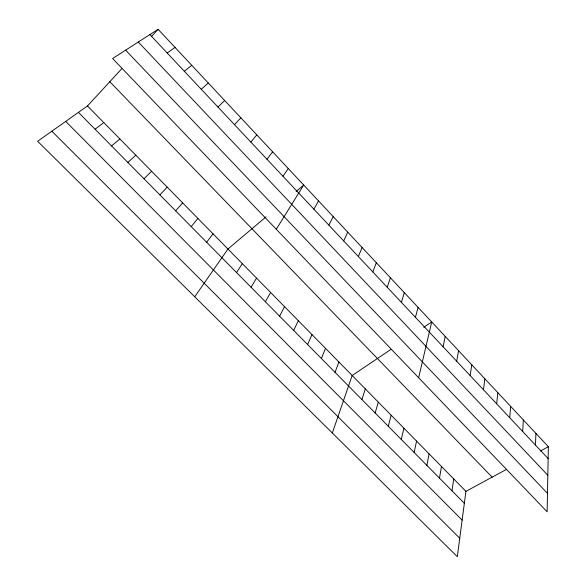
<?xml version="1.0" encoding="UTF-8"?>
<svg xmlns="http://www.w3.org/2000/svg" width="586" height="586" viewBox="0 0 586 586"><rect width="100%" height="100%" fill="white"/><g stroke="black" fill="none" stroke-linecap="round" stroke-linejoin="round"><path stroke-width="0.88" d="M548.357 446.708L547.141 511.79L112.607 58.519L158.088 29.3L548.357 446.708L540.453 450.993M535.465 445.104L535.912 433.398M522.675 431.479L523.342 419.957M509.747 417.715L510.64 406.376M496.686 403.813L497.822 392.657M483.494 389.771L484.864 378.805M87.482 105.971L465.929 491.354L457.314 556.7L37.643 141.285L87.482 105.971L121.676 68.84M470.162 375.575L471.781 364.807M451.974 490.797L453.762 478.967M439.478 478.139L441.485 466.463M456.699 361.232L458.56 350.67M426.864 465.357L429.084 453.835M443.089 346.744L445.206 336.386M414.126 452.451L416.573 441.09M418.638 377.743L431.714 321.956L423.744 327.318M401.263 439.419L403.937 428.227M388.276 426.264L391.177 415.232M415.437 317.304L418.082 307.372M375.157 412.976L378.3 402.121M401.395 302.354L404.303 292.641M361.914 399.557L365.298 388.877M387.2 287.235L390.386 277.757M332.328 432.981L352.164 375.501L390.803 349.498M335.031 372.322L338.906 362.002M372.85 271.963L376.322 262.711M321.384 358.5L325.516 348.362M358.346 256.522L362.104 247.504M307.606 344.531L311.994 334.591M343.689 240.912L347.74 232.137M293.681 330.431L298.333 320.689M328.871 225.134L333.222 216.608M279.617 316.184L284.54 306.639M265.414 301.79L270.607 292.451M313.884 209.18L318.542 200.91M251.064 287.25L256.536 278.123M276.277 229.243L303.709 185.044L296.098 191.468M236.561 272.563L242.318 263.649M282.957 176.247L288.253 168.519M194.728 296.78L227.961 249.021L266.066 216.835M206.653 242.26L213.011 233.799M266.989 159.253L272.622 151.803M191.234 226.643L197.9 218.41M250.845 142.061L256.815 134.897M175.646 210.85L182.634 202.866M151.334 36.632L158.088 29.3M234.503 124.664L240.831 117.801M159.89 194.882L167.2 187.146M143.958 178.745L151.598 171.259M217.977 107.07L224.665 100.506M127.851 162.425L135.835 155.202M201.254 89.262L208.308 83.014M111.567 145.929L119.888 138.97M184.334 71.25L191.761 65.317M95.1 129.242L103.773 122.562M167.215 53.018L175.024 47.415M465.929 491.354L506.018 469.642M51.846 131.22L459.746 538.248M65.705 121.405L462.134 520.126M78.443 112.373L464.354 503.337M109.809 81.725L492.145 477.158M125.631 50.147L547.485 493.353M138.289 42.016L547.822 475.283M149.884 34.567L548.137 458.596"/></g></svg>
